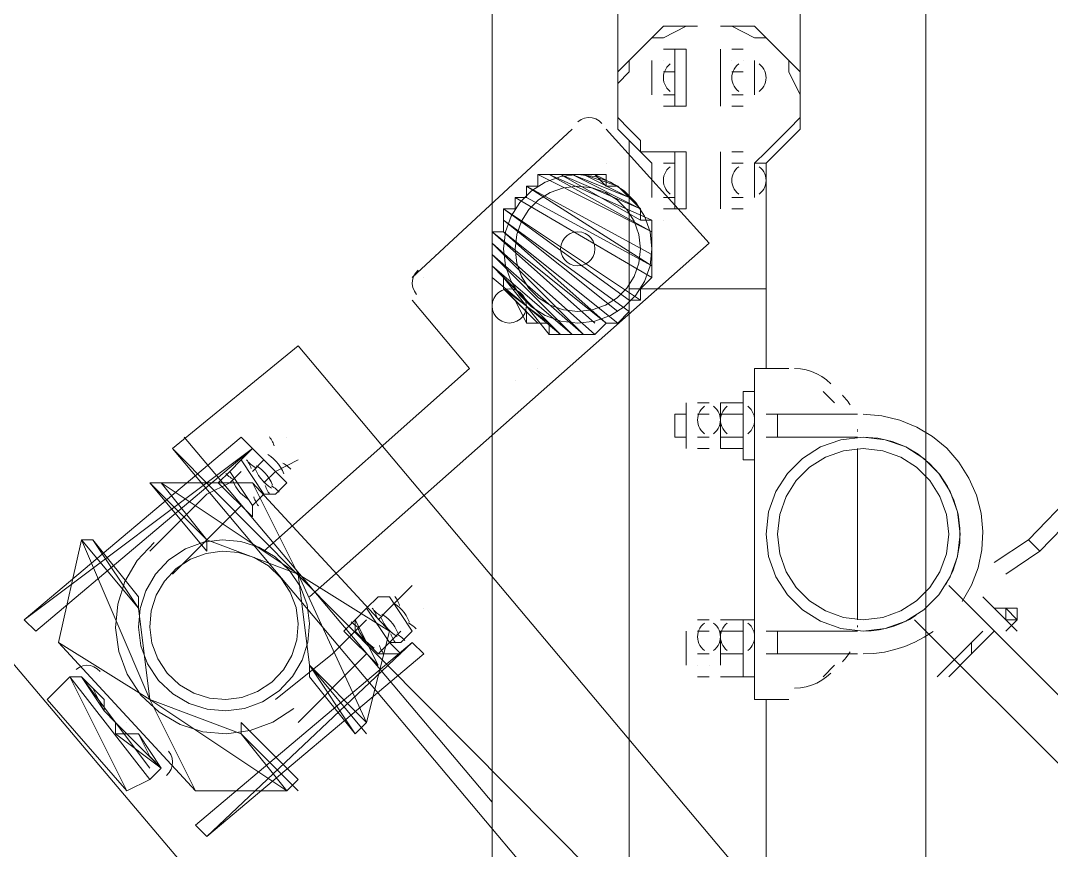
# Paper-space layout '03 Scan Locations' of a CAD drawing. Header units: millimetres. Extents: x 5 to 415, y 5 to 292.
# Drawn here: x 56.23 to 61.83, y 70.02 to 74.53 of the extents above; entities that cross this region are included whole.
import ezdxf

# ---------------------------------------------------------------- set-up
doc = ezdxf.new("R2010")
doc.units = ezdxf.units.MM
doc.layers.add('EXISTING', color=7, linetype='Continuous')
doc.layers.add('PROPOSED', color=7, linetype='Continuous')

# ---------------------------------------------------------------- blocks, each defined once
blk = doc.blocks.new('SHEET_03')
at = {"layer": 'EXISTING', "color": 254, "linetype": 'Continuous', "lineweight": 13}
for p, q in [((59.038, 73.694), (59.658, 73.384)), ((59.658, 73.384), (59.1, 73.694)), ((59.1, 73.694), (59.658, 73.384)), ((59.1, 73.694), (59.658, 73.446)), ((59.658, 73.446), (59.1, 73.694)), ((59.596, 73.446), (59.162, 73.694)), ((59.162, 73.694), (59.596, 73.446)), ((59.596, 73.508), (59.162, 73.694)), ((59.162, 73.694), (59.596, 73.508)), ((59.596, 73.508), (59.224, 73.694)), ((59.224, 73.694), (59.596, 73.508)), ((59.534, 73.57), (59.224, 73.694)), ((59.224, 73.694), (59.534, 73.57)), ((59.534, 73.57), (59.286, 73.694)), ((59.286, 73.694), (59.472, 73.632)), ((59.472, 73.632), (59.286, 73.694)), ((59.472, 73.632), (59.348, 73.694)), ((59.348, 73.694), (59.41, 73.632)), ((59.41, 73.632), (59.348, 73.694)), ((59.658, 73.198), (58.976, 73.632)), ((58.976, 73.632), (59.658, 73.26)), ((59.658, 73.26), (58.976, 73.632)), ((59.658, 73.136), (58.914, 73.57)), ((58.914, 73.57), (59.658, 73.136)), ((59.658, 73.198), (58.976, 73.57)), ((58.976, 73.57), (59.658, 73.198)), ((59.534, 73.012), (58.852, 73.508)), ((58.852, 73.508), (59.596, 73.012)), ((59.596, 73.012), (58.852, 73.508)), ((59.472, 72.95), (58.852, 73.446)), ((58.852, 73.446), (59.534, 72.95)), ((59.534, 72.95), (58.852, 73.446)), ((59.348, 72.888), (58.79, 73.384)), ((58.79, 73.384), (59.41, 72.888)), ((59.41, 72.888), (58.79, 73.384)), ((59.41, 72.888), (58.852, 73.384)), ((58.852, 73.384), (59.472, 72.888)), ((59.472, 72.888), (58.852, 73.384)), ((59.286, 72.826), (58.79, 73.322)), ((58.79, 73.322), (59.286, 72.826)), ((58.79, 73.322), (59.348, 72.826)), ((59.348, 72.826), (58.79, 73.322)), ((58.79, 73.26), (59.224, 72.826)), ((59.224, 72.826), (58.79, 73.26)), ((58.79, 73.26), (59.286, 72.826)), ((59.162, 72.826), (58.79, 73.198)), ((58.79, 73.198), (59.224, 72.826)), ((59.224, 72.826), (58.79, 73.198)), ((59.162, 72.826), (58.79, 73.136)), ((59.1, 72.888), (58.852, 73.136)), ((58.852, 73.136), (59.1, 72.826)), ((59.1, 72.826), (58.852, 73.136)), ((58.852, 73.136), (59.162, 72.826)), ((59.038, 72.888), (58.852, 73.074)), ((58.852, 73.074), (59.038, 72.888)), ((58.852, 73.074), (59.1, 72.888)), ((58.666, 68.114), (54.512, 73.012)), ((54.512, 73.012), (58.666, 68.114)), ((58.976, 72.95), (58.914, 73.012)), ((58.914, 73.012), (58.976, 72.888)), ((58.976, 72.888), (58.914, 73.012)), ((58.914, 73.012), (59.038, 72.888)), ((57.736, 72.764), (57.054, 72.206)), ((64.618, 64.58), (57.736, 72.764)), ((57.426, 72.268), (56.248, 71.276)), ((57.488, 72.206), (57.426, 72.268)), ((56.248, 71.276), (57.488, 72.206)), ((57.488, 72.206), (56.31, 71.214)), ((57.054, 72.206), (64.618, 64.58)), ((63.936, 64.022), (57.054, 72.206)), ((57.24, 71.648), (56.93, 72.02)), ((56.93, 72.02), (57.24, 71.71)), ((56.992, 72.02), (56.93, 72.02)), ((56.93, 72.02), (57.24, 71.648)), ((57.24, 71.71), (56.992, 72.02)), ((56.992, 72.02), (57.736, 71.524)), ((57.488, 72.02), (56.992, 72.02)), ((58.232, 71.214), (57.488, 72.02)), ((57.488, 72.02), (57.736, 71.524)), ((57.736, 71.524), (57.488, 72.02)), ((56.434, 71.152), (56.558, 71.71)), ((56.868, 71.338), (56.558, 71.71)), ((56.93, 70.842), (56.558, 71.71)), ((56.558, 71.71), (56.868, 71.338)), ((56.558, 71.71), (56.93, 70.842)), ((56.558, 71.71), (56.62, 71.71)), ((56.62, 71.71), (56.868, 71.338)), ((56.62, 71.71), (56.868, 71.4)), ((57.736, 71.524), (57.24, 71.71)), ((57.24, 71.648), (57.24, 71.71)), ((57.24, 71.71), (57.736, 71.524)), ((58.108, 70.718), (57.736, 71.524)), ((57.736, 71.524), (58.232, 71.214)), ((57.736, 71.524), (57.798, 71.028)), ((56.868, 71.4), (56.868, 71.338)), ((56.868, 71.338), (56.93, 70.842)), ((56.31, 71.214), (56.248, 71.276)), ((58.232, 71.214), (58.108, 70.718)), ((58.108, 70.718), (58.232, 71.214)), ((56.434, 71.152), (57.178, 70.346)), ((56.93, 70.842), (56.434, 71.152)), ((57.178, 70.346), (56.434, 71.152)), ((57.178, 70.16), (58.356, 71.152)), ((58.356, 71.152), (57.24, 70.098)), ((58.418, 71.09), (58.356, 71.152)), ((57.24, 70.098), (58.418, 71.09)), ((57.798, 71.028), (58.108, 70.718)), ((58.108, 70.656), (57.798, 71.028)), ((57.798, 71.028), (58.046, 70.656)), ((57.798, 71.028), (57.798, 70.966)), ((56.372, 70.842), (56.496, 70.966)), ((56.93, 70.408), (56.496, 70.966)), ((56.496, 70.966), (56.806, 70.346)), ((56.496, 70.966), (56.558, 70.966)), ((56.682, 70.78), (56.558, 70.966)), ((56.744, 70.718), (56.558, 70.966)), ((56.558, 70.966), (56.62, 70.904)), ((57.798, 70.966), (58.046, 70.656)), ((56.682, 70.842), (56.62, 70.904)), ((56.62, 70.904), (56.682, 70.78)), ((56.62, 70.904), (56.682, 70.842)), ((56.806, 70.346), (56.372, 70.842)), ((56.682, 70.842), (56.682, 70.78)), ((56.93, 70.842), (57.426, 70.656)), ((57.674, 70.346), (56.93, 70.842)), ((57.178, 70.346), (56.93, 70.842)), ((56.93, 70.842), (57.674, 70.346)), ((56.682, 70.78), (56.744, 70.718)), ((56.992, 70.47), (56.744, 70.718)), ((56.93, 70.47), (56.744, 70.718)), ((56.744, 70.718), (56.744, 70.656)), ((57.736, 70.408), (57.426, 70.718)), ((57.426, 70.656), (57.426, 70.718)), ((57.426, 70.718), (57.736, 70.408)), ((58.046, 70.656), (58.108, 70.718)), ((56.744, 70.656), (56.992, 70.47)), ((56.744, 70.656), (56.806, 70.656)), ((56.992, 70.47), (56.806, 70.656)), ((56.806, 70.656), (56.868, 70.656)), ((56.93, 70.532), (56.868, 70.656)), ((56.868, 70.656), (56.992, 70.47)), ((56.868, 70.656), (56.93, 70.532)), ((57.426, 70.656), (57.736, 70.346)), ((57.426, 70.656), (57.674, 70.346)), ((56.93, 70.532), (56.992, 70.47)), ((56.992, 70.47), (56.93, 70.408)), ((56.806, 70.346), (56.93, 70.408)), ((56.93, 70.408), (56.806, 70.346)), ((57.736, 70.408), (57.674, 70.346)), ((57.674, 70.346), (57.178, 70.346)), ((57.24, 70.098), (57.178, 70.16))]:
    blk.add_line(p, q, dxfattribs=at)
at = {"layer": 'PROPOSED', "color": 250, "linetype": 'Continuous', "lineweight": 13}
for p, q in [((58.79, 68.982), (58.79, 113.436)), ((61.146, 68.982), (61.146, 113.436)), ((59.472, 74.128), (59.472, 87.024)), ((60.464, 74.128), (60.464, 85.66)), ((59.658, 74.438), (59.72, 74.5)), ((59.72, 74.5), (59.844, 74.5)), ((59.72, 74.438), (59.844, 74.5)), ((59.844, 74.5), (59.906, 74.5)), ((60.03, 74.5), (60.092, 74.5)), ((60.092, 74.5), (60.216, 74.5)), ((60.092, 74.5), (60.216, 74.438)), ((60.216, 74.5), (60.278, 74.438)), ((59.596, 74.376), (59.658, 74.438)), ((59.658, 74.438), (59.72, 74.438)), ((60.216, 74.438), (60.278, 74.438)), ((60.278, 74.438), (60.34, 74.376)), ((59.534, 74.314), (59.596, 74.376)), ((59.72, 74.376), (59.782, 74.376)), ((59.782, 74.066), (59.782, 74.376)), ((59.782, 74.376), (59.844, 74.376)), ((59.782, 74.376), (59.782, 74.066)), ((59.844, 74.066), (59.844, 74.376)), ((60.03, 74.376), (60.03, 74.376)), ((60.03, 74.376), (60.03, 74.066)), ((60.03, 74.066), (60.03, 74.376)), ((60.092, 74.376), (60.154, 74.376)), ((60.34, 74.376), (60.402, 74.314)), ((59.472, 74.252), (59.534, 74.314)), ((59.534, 74.252), (59.534, 74.314)), ((59.658, 74.128), (59.658, 74.314)), ((59.72, 74.314), (59.72, 74.314)), ((60.03, 74.128), (60.03, 74.314)), ((60.092, 74.314), (60.092, 74.314)), ((60.154, 74.314), (60.154, 74.314)), ((60.216, 74.314), (60.216, 74.128)), ((60.402, 74.314), (60.464, 74.252)), ((60.402, 74.314), (60.402, 74.252)), ((59.7273, 74.2571), (59.7233, 74.2455)), ((59.7327, 74.268), (59.7273, 74.2571)), ((59.7396, 74.2781), (59.7327, 74.268)), ((59.7478, 74.2873), (59.7396, 74.2781)), ((59.7572, 74.2954), (59.7478, 74.2873)), ((60.0993, 74.2571), (60.0953, 74.2455)), ((60.1047, 74.268), (60.0993, 74.2571)), ((60.1116, 74.2781), (60.1047, 74.268)), ((60.1198, 74.2873), (60.1116, 74.2781)), ((60.1292, 74.2954), (60.1198, 74.2873)), ((60.2502, 74.2873), (60.2408, 74.2954)), ((60.2584, 74.2781), (60.2502, 74.2873)), ((60.2653, 74.268), (60.2584, 74.2781)), ((60.2707, 74.2571), (60.2653, 74.268)), ((60.2747, 74.2455), (60.2707, 74.2571)), ((59.472, 74.19), (59.472, 74.252)), ((59.472, 74.19), (59.534, 74.252)), ((59.72, 74.252), (59.782, 74.252)), ((59.7208, 74.2334), (59.72, 74.221)), ((59.72, 74.221), (59.7208, 74.2086)), ((59.7233, 74.2455), (59.7208, 74.2334)), ((59.7208, 74.2086), (59.7233, 74.1965)), ((60.092, 74.252), (60.154, 74.252)), ((60.0928, 74.2334), (60.092, 74.221)), ((60.092, 74.221), (60.0928, 74.2086)), ((60.0953, 74.2455), (60.0928, 74.2334)), ((60.0928, 74.2086), (60.0953, 74.1965)), ((60.216, 74.252), (60.216, 74.252)), ((60.216, 74.128), (60.216, 74.252)), ((60.216, 74.252), (60.216, 74.128)), ((60.2772, 74.2334), (60.2747, 74.2455)), ((60.2747, 74.1965), (60.2772, 74.2086)), ((60.278, 74.221), (60.2772, 74.2334)), ((60.2772, 74.2086), (60.278, 74.221)), ((60.402, 74.252), (60.464, 74.128)), ((60.464, 74.252), (60.464, 74.19)), ((59.472, 74.128), (59.472, 74.19)), ((59.7233, 74.1965), (59.7273, 74.185)), ((59.7273, 74.185), (59.7327, 74.174)), ((59.7327, 74.174), (59.7396, 74.1639)), ((59.7396, 74.1639), (59.7478, 74.1547)), ((59.7478, 74.1547), (59.7572, 74.1466)), ((60.0953, 74.1965), (60.0993, 74.185)), ((60.0993, 74.185), (60.1047, 74.174)), ((60.1047, 74.174), (60.1116, 74.1639)), ((60.1116, 74.1639), (60.1198, 74.1547)), ((60.1198, 74.1547), (60.1292, 74.1466)), ((60.2408, 74.1466), (60.2502, 74.1547)), ((60.2502, 74.1547), (60.2584, 74.1639)), ((60.2584, 74.1639), (60.2653, 74.174)), ((60.2653, 74.174), (60.2707, 74.185)), ((60.2707, 74.185), (60.2747, 74.1965)), ((60.464, 74.19), (60.464, 74.128)), ((59.472, 74.004), (59.472, 74.128)), ((59.72, 74.128), (59.782, 74.128)), ((59.72, 74.128), (59.72, 74.128)), ((60.092, 74.128), (60.154, 74.128)), ((60.092, 74.128), (60.092, 74.128)), ((60.154, 74.128), (60.154, 74.128)), ((60.216, 74.128), (60.216, 74.128)), ((60.464, 74.128), (60.464, 74.066)), ((59.72, 74.066), (59.782, 74.066)), ((59.782, 74.066), (59.844, 74.066)), ((60.03, 74.066), (60.03, 74.066)), ((60.092, 74.066), (60.154, 74.066)), ((60.464, 74.066), (60.464, 73.942)), ((60.464, 74.066), (60.464, 74.004)), ((59.2727, 73.9928), (59.2552, 73.9805)), ((59.292, 74.0006), (59.2727, 73.9928)), ((59.3122, 74.0039), (59.292, 74.0006)), ((59.3325, 74.0027), (59.3122, 74.0039)), ((59.3522, 73.9971), (59.3325, 74.0027)), ((59.3705, 73.9871), (59.3522, 73.9971)), ((59.3865, 73.9728), (59.3705, 73.9871)), ((59.472, 73.942), (59.472, 74.004)), ((59.534, 73.942), (59.472, 74.004)), ((60.464, 74.004), (60.402, 73.942)), ((58.356, 73.136), (59.224, 73.942)), ((59.968, 73.322), (59.41, 73.942)), ((59.534, 73.88), (59.472, 73.942)), ((59.596, 73.88), (59.534, 73.942)), ((60.402, 73.942), (60.34, 73.88)), ((60.464, 73.942), (60.402, 73.88)), ((59.596, 73.818), (59.534, 73.88)), ((59.534, 73.074), (59.534, 73.88)), ((59.596, 73.818), (59.596, 73.88)), ((60.34, 73.88), (60.278, 73.818)), ((60.402, 73.88), (60.34, 73.818)), ((59.658, 73.756), (59.596, 73.818)), ((59.72, 73.818), (59.596, 73.818)), ((59.72, 73.818), (59.782, 73.818)), ((59.782, 73.508), (59.782, 73.818)), ((59.782, 73.818), (59.844, 73.818)), ((59.782, 73.818), (59.782, 73.508)), ((59.844, 73.508), (59.844, 73.818)), ((60.03, 73.818), (60.03, 73.818)), ((60.03, 73.818), (60.03, 73.508)), ((60.03, 73.508), (60.03, 73.818)), ((60.092, 73.818), (60.154, 73.818)), ((60.278, 73.818), (60.216, 73.756)), ((60.34, 73.818), (60.278, 73.756)), ((59.41, 73.756), (59.41, 73.756)), ((59.658, 73.57), (59.658, 73.756)), ((59.72, 73.756), (59.782, 73.756)), ((59.72, 73.756), (59.72, 73.756)), ((60.03, 73.57), (60.03, 73.756)), ((60.092, 73.756), (60.154, 73.756)), ((60.092, 73.756), (60.092, 73.756)), ((60.154, 73.756), (60.154, 73.756)), ((60.278, 73.756), (60.216, 73.756)), ((60.216, 73.756), (60.216, 73.756)), ((60.216, 73.756), (60.216, 73.57)), ((60.216, 73.57), (60.216, 73.756)), ((60.216, 73.756), (60.216, 73.694)), ((60.278, 73.756), (60.278, 73.074)), ((59.7273, 73.699), (59.7233, 73.6875)), ((59.7327, 73.71), (59.7273, 73.699)), ((59.7396, 73.7201), (59.7327, 73.71)), ((59.7478, 73.7293), (59.7396, 73.7201)), ((59.7572, 73.7374), (59.7478, 73.7293)), ((60.0993, 73.699), (60.0953, 73.6875)), ((60.1047, 73.71), (60.0993, 73.699)), ((60.1116, 73.7201), (60.1047, 73.71)), ((60.1198, 73.7293), (60.1116, 73.7201)), ((60.1292, 73.7374), (60.1198, 73.7293)), ((60.2502, 73.7293), (60.2408, 73.7374)), ((60.2584, 73.7201), (60.2502, 73.7293)), ((60.2653, 73.71), (60.2584, 73.7201)), ((60.2707, 73.699), (60.2653, 73.71)), ((60.2747, 73.6875), (60.2707, 73.699)), ((59.0778, 73.6531), (59.003, 73.6055)), ((59.038, 73.632), (59.038, 73.694)), ((59.038, 73.694), (59.1, 73.694)), ((59.1626, 73.6834), (59.0778, 73.6531)), ((59.1, 73.694), (59.162, 73.694)), ((59.162, 73.694), (59.224, 73.694)), ((59.255, 73.694), (59.1626, 73.6834)), ((59.224, 73.694), (59.286, 73.694)), ((59.3474, 73.6834), (59.255, 73.694)), ((59.286, 73.694), (59.348, 73.694)), ((59.4322, 73.6531), (59.3474, 73.6834)), ((59.348, 73.694), (59.41, 73.694)), ((59.41, 73.694), (59.41, 73.632)), ((59.5071, 73.6055), (59.4322, 73.6531)), ((59.7208, 73.6754), (59.72, 73.663)), ((59.72, 73.663), (59.7208, 73.6506)), ((59.7233, 73.6875), (59.7208, 73.6754)), ((59.7208, 73.6506), (59.7233, 73.6385)), ((60.0928, 73.6754), (60.092, 73.663)), ((60.092, 73.663), (60.0928, 73.6506)), ((60.0953, 73.6875), (60.0928, 73.6754)), ((60.0928, 73.6506), (60.0953, 73.6385)), ((60.216, 73.694), (60.216, 73.694)), ((60.216, 73.694), (60.216, 73.632)), ((60.2772, 73.6754), (60.2747, 73.6875)), ((60.2747, 73.6385), (60.2772, 73.6506)), ((60.278, 73.663), (60.2772, 73.6754)), ((60.2772, 73.6506), (60.278, 73.663)), ((59.003, 73.6055), (58.9405, 73.5431)), ((58.976, 73.57), (58.976, 73.632)), ((58.976, 73.632), (59.038, 73.632)), ((59.105, 73.5973), (59.0417, 73.5571)), ((59.1768, 73.623), (59.105, 73.5973)), ((59.255, 73.632), (59.1768, 73.623)), ((59.3332, 73.623), (59.255, 73.632)), ((59.405, 73.5973), (59.3332, 73.623)), ((59.4683, 73.5571), (59.405, 73.5973)), ((59.41, 73.632), (59.472, 73.632)), ((59.472, 73.632), (59.534, 73.57)), ((59.5695, 73.5431), (59.5071, 73.6055)), ((59.7233, 73.6385), (59.7273, 73.627)), ((59.7273, 73.627), (59.7327, 73.616)), ((59.7327, 73.616), (59.7396, 73.6059)), ((59.7396, 73.6059), (59.7478, 73.5967)), ((59.7478, 73.5967), (59.7572, 73.5886)), ((60.0953, 73.6385), (60.0993, 73.627)), ((60.0993, 73.627), (60.1047, 73.616)), ((60.1047, 73.616), (60.1116, 73.6059)), ((60.1116, 73.6059), (60.1198, 73.5967)), ((60.1198, 73.5967), (60.1292, 73.5886)), ((60.216, 73.632), (60.216, 73.632)), ((60.216, 73.632), (60.216, 73.57)), ((60.2408, 73.5886), (60.2502, 73.5967)), ((60.2502, 73.5967), (60.2584, 73.6059)), ((60.2584, 73.6059), (60.2653, 73.616)), ((60.2653, 73.616), (60.2707, 73.627)), ((60.2707, 73.627), (60.2747, 73.6385)), ((58.9405, 73.5431), (58.893, 73.4683)), ((58.914, 73.508), (58.914, 73.57)), ((58.914, 73.57), (58.976, 73.57)), ((59.0417, 73.5571), (58.9889, 73.5043)), ((59.5211, 73.5043), (59.4683, 73.5571)), ((59.534, 73.57), (59.596, 73.508)), ((59.617, 73.4683), (59.5695, 73.5431)), ((59.72, 73.57), (59.782, 73.57)), ((59.72, 73.57), (59.72, 73.57)), ((60.092, 73.57), (60.154, 73.57)), ((60.092, 73.57), (60.092, 73.57)), ((60.154, 73.57), (60.154, 73.57)), ((60.216, 73.57), (60.216, 73.57)), ((58.852, 73.446), (58.852, 73.508)), ((58.852, 73.508), (58.914, 73.508)), ((58.9889, 73.5043), (58.9487, 73.441)), ((59.5613, 73.441), (59.5211, 73.5043)), ((59.596, 73.508), (59.596, 73.446)), ((59.72, 73.508), (59.782, 73.508)), ((59.782, 73.508), (59.844, 73.508)), ((60.03, 73.508), (60.03, 73.508)), ((60.092, 73.508), (60.154, 73.508)), ((58.852, 73.384), (58.852, 73.446)), ((58.893, 73.4683), (58.8627, 73.3834)), ((58.9487, 73.441), (58.923, 73.3692)), ((59.587, 73.3692), (59.5613, 73.441)), ((59.596, 73.446), (59.658, 73.446)), ((59.6474, 73.3834), (59.617, 73.4683)), ((59.658, 73.446), (59.658, 73.384)), ((59.72, 73.446), (59.72, 73.446)), ((58.79, 73.322), (58.79, 73.384)), ((58.79, 73.384), (58.852, 73.384)), ((58.8627, 73.3834), (58.852, 73.291)), ((58.923, 73.3692), (58.914, 73.291)), ((59.1968, 73.3636), (59.1824, 73.3492)), ((59.2141, 73.3746), (59.1968, 73.3636)), ((59.2337, 73.3816), (59.2141, 73.3746)), ((59.255, 73.384), (59.2337, 73.3816)), ((59.2763, 73.3816), (59.255, 73.384)), ((59.2959, 73.3746), (59.2763, 73.3816)), ((59.3132, 73.3636), (59.2959, 73.3746)), ((59.3276, 73.3492), (59.3132, 73.3636)), ((59.596, 73.291), (59.587, 73.3692)), ((59.658, 73.291), (59.6474, 73.3834)), ((59.658, 73.384), (59.658, 73.322)), ((57.798, 71.4), (59.968, 73.322)), ((58.79, 73.26), (58.79, 73.322)), ((59.1645, 73.3123), (59.162, 73.291)), ((59.1715, 73.3319), (59.1645, 73.3123)), ((59.1824, 73.3492), (59.1715, 73.3319)), ((59.3385, 73.3319), (59.3276, 73.3492)), ((59.3455, 73.3123), (59.3385, 73.3319)), ((59.348, 73.291), (59.3455, 73.3123)), ((59.658, 73.322), (59.658, 73.26)), ((58.48, 73.26), (58.48, 73.26)), ((58.79, 73.26), (58.79, 73.26)), ((58.79, 73.198), (58.79, 73.26)), ((58.852, 73.291), (58.8627, 73.1986)), ((58.914, 73.291), (58.923, 73.2128)), ((59.162, 73.291), (59.1645, 73.2697)), ((59.1645, 73.2697), (59.1715, 73.2501)), ((59.1715, 73.2501), (59.1824, 73.2328)), ((59.3276, 73.2328), (59.3385, 73.2501)), ((59.3385, 73.2501), (59.3455, 73.2697)), ((59.3455, 73.2697), (59.348, 73.291)), ((59.587, 73.2128), (59.596, 73.291)), ((59.6474, 73.1986), (59.658, 73.291)), ((59.658, 73.26), (59.658, 73.198)), ((58.852, 73.136), (58.79, 73.198)), ((58.8627, 73.1986), (58.893, 73.1138)), ((58.923, 73.2128), (58.9487, 73.141)), ((59.1824, 73.2328), (59.1968, 73.2184)), ((59.1968, 73.2184), (59.2141, 73.2075)), ((59.2141, 73.2075), (59.2337, 73.2005)), ((59.2337, 73.2005), (59.255, 73.198)), ((59.255, 73.198), (59.2763, 73.2005)), ((59.2763, 73.2005), (59.2959, 73.2075)), ((59.2959, 73.2075), (59.3132, 73.2184)), ((59.3132, 73.2184), (59.3276, 73.2328)), ((59.5613, 73.141), (59.587, 73.2128)), ((59.617, 73.1138), (59.6474, 73.1986)), ((59.658, 73.198), (59.658, 73.136)), ((63.13, 73.198), (61.704, 71.71)), ((58.3629, 73.1402), (58.3573, 73.1205)), ((58.3729, 73.1585), (58.3629, 73.1402)), ((58.3872, 73.1745), (58.3729, 73.1585)), ((58.418, 73.136), (58.418, 73.136)), ((58.852, 73.074), (58.852, 73.136)), ((58.9487, 73.141), (58.9889, 73.0777)), ((59.5211, 73.0777), (59.5613, 73.141)), ((59.658, 73.136), (59.596, 73.074)), ((61.766, 71.648), (63.192, 73.136)), ((58.3573, 73.1205), (58.3561, 73.1002)), ((58.3561, 73.1002), (58.3594, 73.08)), ((58.3594, 73.08), (58.3672, 73.0607)), ((58.893, 73.1138), (58.9405, 73.0389)), ((59.5695, 73.0389), (59.617, 73.1138)), ((58.3672, 73.0607), (58.3795, 73.0432)), ((58.8104, 73.0392), (58.7995, 73.0219)), ((58.8248, 73.0536), (58.8104, 73.0392)), ((58.8421, 73.0646), (58.8248, 73.0536)), ((58.8617, 73.0716), (58.8421, 73.0646)), ((58.914, 73.012), (58.852, 73.074)), ((58.883, 73.074), (58.8617, 73.0716)), ((58.9043, 73.0716), (58.883, 73.074)), ((58.9239, 73.0646), (58.9043, 73.0716)), ((58.9412, 73.0536), (58.9239, 73.0646)), ((58.9405, 73.0389), (59.003, 72.9765)), ((58.9556, 73.0392), (58.9412, 73.0536)), ((58.9665, 73.0219), (58.9556, 73.0392)), ((58.9889, 73.0777), (59.0417, 73.0249)), ((59.0417, 73.0249), (59.105, 72.9846)), ((59.405, 72.9846), (59.4683, 73.0249)), ((59.4683, 73.0249), (59.5211, 73.0777)), ((59.5071, 72.9765), (59.5695, 73.0389)), ((59.534, 69.044), (59.534, 73.074)), ((59.534, 73.074), (60.278, 73.074)), ((60.278, 73.074), (59.534, 73.074)), ((59.596, 73.074), (59.596, 73.012)), ((60.278, 73.074), (60.278, 72.64)), ((58.666, 72.64), (58.356, 73.012)), ((58.7925, 73.0023), (58.79, 72.981)), ((58.79, 72.981), (58.7925, 72.9597)), ((58.7995, 73.0219), (58.7925, 73.0023)), ((58.9735, 73.0023), (58.9665, 73.0219)), ((58.976, 72.981), (58.9735, 73.0023)), ((58.9735, 72.9597), (58.976, 72.981)), ((59.003, 72.9765), (59.0778, 72.929)), ((59.105, 72.9846), (59.1768, 72.959)), ((59.3332, 72.959), (59.405, 72.9846)), ((59.4322, 72.929), (59.5071, 72.9765)), ((59.596, 73.012), (59.534, 73.012)), ((59.534, 73.012), (59.534, 72.95)), ((58.7925, 72.9597), (58.7995, 72.9401)), ((58.7995, 72.9401), (58.8104, 72.9228)), ((58.8104, 72.9228), (58.8248, 72.9084)), ((58.9412, 72.9084), (58.9556, 72.9228)), ((58.9556, 72.9228), (58.9665, 72.9401)), ((58.9665, 72.9401), (58.9735, 72.9597)), ((58.976, 72.888), (58.976, 72.95)), ((59.0778, 72.929), (59.1626, 72.8986)), ((59.1768, 72.959), (59.255, 72.95)), ((59.255, 72.95), (59.3332, 72.959)), ((59.3474, 72.8986), (59.4322, 72.929)), ((59.534, 72.95), (59.472, 72.888)), ((58.8248, 72.9084), (58.8421, 72.8975)), ((58.8421, 72.8975), (58.8617, 72.8905)), ((58.8617, 72.8905), (58.883, 72.888)), ((58.883, 72.888), (58.9043, 72.8905)), ((58.9043, 72.8905), (58.9239, 72.8975)), ((58.9239, 72.8975), (58.9412, 72.9084)), ((59.038, 72.888), (58.976, 72.888)), ((59.1, 72.888), (59.038, 72.888)), ((59.1, 72.826), (59.1, 72.888)), ((59.1626, 72.8986), (59.255, 72.888)), ((59.255, 72.888), (59.3474, 72.8986)), ((59.41, 72.888), (59.348, 72.826)), ((59.472, 72.888), (59.41, 72.888)), ((59.162, 72.826), (59.1, 72.826)), ((59.224, 72.826), (59.162, 72.826)), ((59.286, 72.826), (59.224, 72.826)), ((59.348, 72.826), (59.286, 72.826)), ((57.55, 71.648), (58.666, 72.64)), ((59.038, 72.64), (59.038, 72.64)), ((60.278, 72.64), (60.216, 72.64)), ((60.216, 72.64), (60.216, 70.842)), ((60.402, 72.64), (60.278, 72.64)), ((60.4645, 72.6382), (60.433, 72.64)), ((60.4953, 72.6329), (60.4645, 72.6382)), ((60.5252, 72.6243), (60.4953, 72.6329)), ((58.914, 72.578), (58.914, 72.578)), ((60.554, 72.6124), (60.5252, 72.6243)), ((60.5812, 72.5974), (60.554, 72.6124)), ((60.6068, 72.5793), (60.5812, 72.5974)), ((60.6303, 72.5583), (60.6068, 72.5793)), ((60.216, 72.516), (60.154, 72.516)), ((60.154, 72.516), (60.154, 72.144)), ((60.216, 72.144), (60.216, 72.516)), ((60.65, 72.454), (60.588, 72.516)), ((60.6991, 72.4892), (60.6923, 72.4963)), ((60.7056, 72.482), (60.6991, 72.4892)), ((60.7119, 72.4745), (60.7056, 72.482)), ((60.7179, 72.4668), (60.7119, 72.4745)), ((60.7237, 72.4589), (60.7179, 72.4668)), ((59.844, 72.454), (59.844, 72.206)), ((59.968, 72.454), (59.906, 72.454)), ((59.906, 72.454), (59.906, 72.454)), ((59.9187, 72.408), (59.9133, 72.3971)), ((59.9256, 72.4181), (59.9187, 72.408)), ((59.9338, 72.4273), (59.9256, 72.4181)), ((59.9432, 72.4354), (59.9338, 72.4273)), ((59.968, 72.454), (59.968, 72.454)), ((60.0022, 72.4273), (59.9928, 72.4354)), ((60.0104, 72.4181), (60.0022, 72.4273)), ((60.0173, 72.408), (60.0104, 72.4181)), ((60.0227, 72.3971), (60.0173, 72.408)), ((60.03, 72.454), (60.03, 72.206)), ((60.03, 72.454), (60.154, 72.454)), ((60.03, 72.454), (60.03, 72.454)), ((60.0427, 72.408), (60.0373, 72.3971)), ((60.0496, 72.4181), (60.0427, 72.408)), ((60.0578, 72.4273), (60.0496, 72.4181)), ((60.0672, 72.4354), (60.0578, 72.4273)), ((60.154, 72.454), (60.154, 72.206)), ((60.154, 72.454), (60.154, 72.454)), ((60.1882, 72.4273), (60.1788, 72.4354)), ((60.1964, 72.4181), (60.1882, 72.4273)), ((60.2033, 72.408), (60.1964, 72.4181)), ((60.2087, 72.3971), (60.2033, 72.408)), ((60.7291, 72.4508), (60.7237, 72.4589)), ((60.7343, 72.4425), (60.7291, 72.4508)), ((59.782, 72.268), (59.782, 72.392)), ((59.782, 72.392), (59.844, 72.392)), ((59.844, 72.392), (59.844, 72.392)), ((59.844, 72.392), (59.844, 72.268)), ((59.844, 72.268), (59.844, 72.392)), ((59.968, 72.392), (59.906, 72.392)), ((59.9068, 72.3734), (59.906, 72.361)), ((59.906, 72.361), (59.9068, 72.3486)), ((59.9093, 72.3855), (59.9068, 72.3734)), ((59.9133, 72.3971), (59.9093, 72.3855)), ((60.0267, 72.3855), (60.0227, 72.3971)), ((60.0292, 72.3734), (60.0267, 72.3855)), ((60.03, 72.361), (60.0292, 72.3734)), ((60.0292, 72.3486), (60.03, 72.361)), ((60.154, 72.392), (60.03, 72.392)), ((60.0308, 72.3734), (60.03, 72.361)), ((60.03, 72.361), (60.0308, 72.3486)), ((60.0333, 72.3855), (60.0308, 72.3734)), ((60.0373, 72.3971), (60.0333, 72.3855)), ((60.2127, 72.3855), (60.2087, 72.3971)), ((60.2152, 72.3734), (60.2127, 72.3855)), ((60.216, 72.361), (60.2152, 72.3734)), ((60.2152, 72.3486), (60.216, 72.361)), ((60.34, 72.392), (60.278, 72.392)), ((60.34, 72.268), (60.34, 72.392)), ((60.774, 72.392), (60.34, 72.392)), ((60.9069, 72.384), (60.805, 72.392)), ((61.0048, 72.3606), (60.9069, 72.384)), ((61.0972, 72.3227), (61.0048, 72.3606)), ((59.9068, 72.3486), (59.9093, 72.3365)), ((59.9093, 72.3365), (59.9133, 72.325)), ((59.9133, 72.325), (59.9187, 72.314)), ((59.9187, 72.314), (59.9256, 72.3039)), ((59.9256, 72.3039), (59.9338, 72.2947)), ((60.0022, 72.2947), (60.0104, 72.3039)), ((60.0104, 72.3039), (60.0173, 72.314)), ((60.0173, 72.314), (60.0227, 72.325)), ((60.0227, 72.325), (60.0267, 72.3365)), ((60.0267, 72.3365), (60.0292, 72.3486)), ((60.0308, 72.3486), (60.0333, 72.3365)), ((60.0333, 72.3365), (60.0373, 72.325)), ((60.0373, 72.325), (60.0427, 72.314)), ((60.0427, 72.314), (60.0496, 72.3039)), ((60.0496, 72.3039), (60.0578, 72.2947)), ((60.1882, 72.2947), (60.1964, 72.3039)), ((60.1964, 72.3039), (60.2033, 72.314)), ((60.2033, 72.314), (60.2087, 72.325)), ((60.2087, 72.325), (60.2127, 72.3365)), ((60.2127, 72.3365), (60.2152, 72.3486)), ((60.7739, 72.3072), (60.7738, 72.3086)), ((60.774, 72.3031), (60.7739, 72.3045)), ((60.774, 72.3018), (60.774, 72.3031)), ((60.774, 72.299), (60.774, 72.3004)), ((61.1825, 72.2714), (61.0972, 72.3227)), ((58.79, 70.284), (57.116, 72.268)), ((57.5845, 72.2631), (57.5799, 72.2694)), ((57.5888, 72.2566), (57.5845, 72.2631)), ((57.5927, 72.2499), (57.5888, 72.2566)), ((57.5963, 72.2431), (57.5927, 72.2499)), ((57.5995, 72.236), (57.5963, 72.2431)), ((57.674, 72.268), (57.674, 72.268)), ((59.844, 72.268), (59.782, 72.268)), ((59.844, 72.268), (59.844, 72.268)), ((59.968, 72.268), (59.906, 72.268)), ((59.9338, 72.2947), (59.9432, 72.2866)), ((59.9928, 72.2866), (60.0022, 72.2947)), ((60.154, 72.268), (60.03, 72.268)), ((60.0578, 72.2947), (60.0672, 72.2866)), ((60.1788, 72.2866), (60.1882, 72.2947)), ((60.278, 72.268), (60.34, 72.268)), ((60.34, 72.268), (60.774, 72.268)), ((60.6842, 72.2541), (60.5732, 72.2144)), ((60.805, 72.268), (60.6842, 72.2541)), ((60.774, 72.268), (60.774, 72.268)), ((60.9258, 72.2541), (60.805, 72.268)), ((60.8855, 72.2618), (60.805, 72.268)), ((60.9631, 72.2438), (60.8855, 72.2618)), ((61.0368, 72.2144), (60.9258, 72.2541)), ((61.0364, 72.2145), (60.9631, 72.2438)), ((61.2592, 72.2074), (61.1825, 72.2714)), ((57.488, 72.206), (57.426, 72.144)), ((57.488, 72.206), (57.674, 72.02)), ((57.674, 72.02), (57.488, 72.206)), ((57.488, 72.206), (57.488, 72.206)), ((57.6024, 72.2288), (57.5995, 72.236)), ((57.6049, 72.2215), (57.6024, 72.2288)), ((59.968, 72.206), (59.906, 72.206)), ((59.906, 72.206), (59.906, 72.206)), ((59.968, 72.206), (59.968, 72.206)), ((60.154, 72.206), (60.03, 72.206)), ((60.03, 72.206), (60.03, 72.206)), ((60.154, 72.206), (60.154, 72.206)), ((60.5732, 72.2144), (60.4754, 72.1522)), ((60.6984, 72.1937), (60.6005, 72.1587)), ((60.805, 72.206), (60.6984, 72.1937)), ((60.774, 71.276), (60.774, 72.206)), ((60.9116, 72.1937), (60.805, 72.206)), ((61.0095, 72.1587), (60.9116, 72.1937)), ((61.1044, 72.1747), (61.0364, 72.2145)), ((61.1346, 72.1522), (61.0368, 72.2144)), ((61.3257, 72.1318), (61.2592, 72.2074)), ((57.426, 72.144), (57.364, 72.082)), ((57.426, 72.144), (57.55, 71.958)), ((57.55, 71.958), (57.426, 72.144)), ((57.426, 72.144), (57.426, 72.144)), ((57.4605, 72.1392), (57.4559, 72.1454)), ((57.4647, 72.1327), (57.4605, 72.1392)), ((57.4687, 72.126), (57.4647, 72.1327)), ((57.4667, 72.1324), (57.4721, 72.1268)), ((57.55, 72.144), (57.488, 72.082)), ((57.5871, 72.1627), (57.5706, 72.174)), ((57.6025, 72.15), (57.5871, 72.1627)), ((57.6167, 72.136), (57.6025, 72.15)), ((57.736, 72.144), (57.612, 72.082)), ((57.612, 72.082), (57.736, 72.144)), ((57.6294, 72.1208), (57.6167, 72.136)), ((57.736, 72.144), (57.736, 72.144)), ((60.216, 72.144), (60.154, 72.144)), ((60.4754, 72.1522), (60.3938, 72.0706)), ((60.6005, 72.1587), (60.5142, 72.1039)), ((61.0958, 72.1039), (61.0095, 72.1587)), ((61.1659, 72.1251), (61.1044, 72.1747)), ((61.2162, 72.0706), (61.1346, 72.1522)), ((61.3804, 72.0455), (61.3257, 72.1318)), ((57.364, 72.082), (57.302, 72.02)), ((57.364, 72.082), (57.488, 71.896)), ((57.488, 71.896), (57.364, 72.082)), ((57.364, 72.082), (57.364, 72.082)), ((57.426, 72.082), (57.364, 72.02)), ((57.4722, 72.1191), (57.4687, 72.126)), ((57.4721, 72.1268), (57.4777, 72.1215)), ((57.4755, 72.1121), (57.4722, 72.1191)), ((57.4784, 72.1048), (57.4755, 72.1121)), ((57.4777, 72.1215), (57.4836, 72.1164)), ((57.4809, 72.0975), (57.4784, 72.1048)), ((57.4836, 72.1164), (57.4898, 72.1117)), ((57.4898, 72.1117), (57.4961, 72.1073)), ((57.4961, 72.1073), (57.5027, 72.1032)), ((57.5027, 72.1032), (57.5096, 72.0995)), ((57.5032, 72.0953), (57.5114, 72.077)), ((57.5251, 72.1007), (57.5086, 72.1119)), ((57.5114, 72.077), (57.5212, 72.0596)), ((57.5405, 72.088), (57.5251, 72.1007)), ((57.5547, 72.074), (57.5405, 72.088)), ((57.612, 72.082), (57.55, 72.02)), ((57.5674, 72.0587), (57.5547, 72.074)), ((57.6408, 72.1044), (57.6294, 72.1208)), ((57.6506, 72.087), (57.6408, 72.1044)), ((57.6588, 72.0688), (57.6506, 72.087)), ((57.6593, 72.1228), (57.6524, 72.1266)), ((57.6659, 72.1187), (57.6593, 72.1228)), ((57.6722, 72.1143), (57.6659, 72.1187)), ((57.6784, 72.1096), (57.6722, 72.1143)), ((57.6843, 72.1046), (57.6784, 72.1096)), ((57.6899, 72.0993), (57.6843, 72.1046)), ((57.6953, 72.0937), (57.6899, 72.0993)), ((60.5142, 72.1039), (60.4422, 72.0318)), ((61.1679, 72.0318), (61.0958, 72.1039)), ((61.2196, 72.0663), (61.1659, 72.1251)), ((57.24, 71.958), (57.364, 72.02)), ((57.302, 72.02), (57.488, 71.834)), ((57.3427, 72.0704), (57.3481, 72.0647)), ((57.3481, 72.0647), (57.3537, 72.0594)), ((57.3537, 72.0594), (57.3596, 72.0544)), ((57.3596, 72.0544), (57.3658, 72.0497)), ((57.3658, 72.0497), (57.3722, 72.0453)), ((57.3722, 72.0453), (57.3788, 72.0412)), ((57.3788, 72.0412), (57.3856, 72.0374)), ((57.3792, 72.0333), (57.3874, 72.015)), ((57.488, 72.02), (58.232, 71.214)), ((57.5212, 72.0596), (57.5326, 72.0433)), ((57.5326, 72.0433), (57.5453, 72.028)), ((57.5453, 72.028), (57.5595, 72.014)), ((57.5788, 72.0424), (57.5674, 72.0587)), ((57.5886, 72.025), (57.5788, 72.0424)), ((57.5968, 72.0067), (57.5886, 72.025)), ((57.674, 72.02), (57.612, 71.958)), ((57.612, 71.958), (57.674, 72.02)), ((57.674, 72.02), (57.674, 72.02)), ((60.3938, 72.0706), (60.3316, 71.9728)), ((60.4422, 72.0318), (60.3873, 71.9455)), ((61.2227, 71.9455), (61.1679, 72.0318)), ((61.2784, 71.9728), (61.2162, 72.0706)), ((61.2645, 71.9991), (61.2196, 72.0663)), ((61.421, 71.9517), (61.3804, 72.0455)), ((57.3874, 72.015), (57.3972, 71.9976)), ((57.3972, 71.9976), (57.4086, 71.9813)), ((57.4086, 71.9813), (57.4213, 71.966)), ((57.4213, 71.966), (57.4355, 71.952)), ((57.5571, 72.0045), (57.5597, 71.9972)), ((57.5595, 72.014), (57.5749, 72.0013)), ((57.5597, 71.9972), (57.5625, 71.99)), ((57.5625, 71.99), (57.5658, 71.9829)), ((57.5658, 71.9829), (57.5693, 71.9761)), ((57.5693, 71.9761), (57.5733, 71.9694)), ((57.5733, 71.9694), (57.5775, 71.9629)), ((57.5749, 72.0013), (57.5915, 71.9901)), ((57.5775, 71.9629), (57.5821, 71.9566)), ((57.5973, 71.9988), (57.5904, 72.0025)), ((57.6039, 71.9947), (57.5973, 71.9988)), ((57.6102, 71.9903), (57.6039, 71.9947)), ((57.6164, 71.9856), (57.6102, 71.9903)), ((57.6223, 71.9805), (57.6164, 71.9856)), ((57.6279, 71.9752), (57.6223, 71.9805)), ((57.6333, 71.9696), (57.6279, 71.9752)), ((60.3316, 71.9728), (60.2919, 71.8618)), ((61.2985, 71.9259), (61.2645, 71.9991)), ((61.3181, 71.8618), (61.2784, 71.9728)), ((56.93, 71.648), (57.24, 71.958)), ((57.4355, 71.952), (57.4509, 71.9393)), ((57.4509, 71.9393), (57.4675, 71.9281)), ((57.488, 71.896), (57.55, 71.958)), ((57.55, 71.958), (57.488, 71.896)), ((57.4951, 71.9426), (57.4977, 71.9352)), ((57.4977, 71.9352), (57.5005, 71.928)), ((57.5005, 71.928), (57.5038, 71.9209)), ((57.5038, 71.9209), (57.5073, 71.9141)), ((57.5073, 71.9141), (57.5113, 71.9074)), ((57.5113, 71.9074), (57.5155, 71.9009)), ((57.55, 71.958), (57.55, 71.958)), ((57.612, 71.958), (57.55, 71.958)), ((57.55, 71.958), (57.612, 71.958)), ((60.3873, 71.9455), (60.3523, 71.8476)), ((61.2577, 71.8476), (61.2227, 71.9455)), ((61.3207, 71.8494), (61.2985, 71.9259)), ((61.4461, 71.8542), (61.421, 71.9517)), ((57.364, 71.834), (57.426, 71.896)), ((57.488, 71.834), (57.488, 71.896)), ((57.488, 71.896), (57.488, 71.896)), ((57.488, 71.896), (57.488, 71.834)), ((57.5155, 71.9009), (57.5201, 71.8946)), ((60.2919, 71.8618), (60.278, 71.741)), ((60.3523, 71.8476), (60.34, 71.741)), ((61.27, 71.741), (61.2577, 71.8476)), ((61.332, 71.741), (61.3181, 71.8618)), ((61.3311, 71.7711), (61.3207, 71.8494)), ((61.4559, 71.7548), (61.4461, 71.8542)), ((57.054, 71.524), (57.364, 71.834)), ((60.278, 71.741), (60.2919, 71.6202)), ((60.34, 71.741), (60.3523, 71.6344)), ((61.2577, 71.6344), (61.27, 71.741)), ((61.3181, 71.6202), (61.332, 71.741)), ((61.3298, 71.6924), (61.3311, 71.7711)), ((61.4503, 71.6554), (61.4559, 71.7548)), ((56.868, 71.4), (56.62, 71.71)), ((56.9544, 71.6962), (56.8609, 71.5974)), ((57.2211, 71.6964), (57.1237, 71.6603)), ((57.3226, 71.7099), (57.2211, 71.6964)), ((57.24, 71.71), (57.24, 71.648)), ((57.424, 71.701), (57.3226, 71.7099)), ((57.5216, 71.6702), (57.424, 71.701)), ((61.3166, 71.6145), (61.3298, 71.6924)), ((61.704, 71.71), (61.518, 71.586)), ((61.766, 71.648), (61.704, 71.71)), ((57.1237, 71.6603), (57.0341, 71.6012)), ((57.236, 71.6362), (57.1516, 71.6049)), ((57.3239, 71.6479), (57.236, 71.6362)), ((57.4119, 71.6402), (57.3239, 71.6479)), ((57.4964, 71.6135), (57.4119, 71.6402)), ((57.6113, 71.6177), (57.5216, 71.6702)), ((60.3523, 71.6344), (60.3873, 71.5365)), ((61.2227, 71.5365), (61.2577, 71.6344)), ((61.4297, 71.5577), (61.4503, 71.6554)), ((61.58, 71.524), (61.766, 71.648)), ((56.8609, 71.5974), (56.7945, 71.4838)), ((57.0341, 71.6012), (56.9603, 71.5233)), ((57.1516, 71.6049), (57.074, 71.5537)), ((57.5742, 71.568), (57.4964, 71.6135)), ((57.6417, 71.504), (57.5742, 71.568)), ((57.6892, 71.5439), (57.6113, 71.6177)), ((60.2919, 71.6202), (60.3316, 71.5092)), ((61.2784, 71.5092), (61.3181, 71.6202)), ((61.2917, 71.5389), (61.3166, 71.6145)), ((56.9603, 71.5233), (56.9078, 71.4335)), ((57.074, 71.5537), (57.01, 71.4861)), ((57.7483, 71.4543), (57.6892, 71.5439)), ((60.3873, 71.5365), (60.4422, 71.4502)), ((61.1679, 71.4502), (61.2227, 71.5365)), ((61.2551, 71.4669), (61.2917, 71.5389)), ((61.3939, 71.4635), (61.4297, 71.5577)), ((56.7945, 71.4838), (56.7554, 71.3602)), ((57.01, 71.4861), (56.9645, 71.4084)), ((57.693, 71.4264), (57.6417, 71.504)), ((58.356, 71.462), (58.232, 71.338)), ((58.232, 71.338), (58.356, 71.462)), ((58.356, 71.462), (58.356, 71.462)), ((60.3316, 71.5092), (60.3938, 71.4114)), ((61.2162, 71.4114), (61.2784, 71.5092)), ((61.27, 71.462), (63.75, 68.982)), ((61.3432, 71.3748), (61.3939, 71.4635)), ((56.868, 71.338), (56.868, 71.4)), ((56.9078, 71.4335), (56.877, 71.336)), ((56.9645, 71.4084), (56.9378, 71.3239)), ((57.7243, 71.3419), (57.693, 71.4264)), ((57.7845, 71.3569), (57.7483, 71.4543)), ((58.17, 71.4), (58.108, 71.338)), ((58.232, 71.4), (58.17, 71.4)), ((58.356, 71.214), (58.232, 71.4)), ((58.232, 71.4), (58.356, 71.214)), ((58.2665, 71.3951), (58.2619, 71.4014)), ((60.3938, 71.4114), (60.4754, 71.3298)), ((60.4422, 71.4502), (60.5142, 71.3782)), ((61.0958, 71.3782), (61.1679, 71.4502)), ((61.1346, 71.3298), (61.2162, 71.4114)), ((61.642, 71.214), (61.456, 71.4)), ((56.7554, 71.3602), (56.7441, 71.2317)), ((57.7979, 71.2554), (57.7845, 71.3569)), ((58.2691, 71.3567), (58.2525, 71.3679)), ((58.2707, 71.3887), (58.2665, 71.3951)), ((58.2845, 71.344), (58.2691, 71.3567)), ((58.2747, 71.382), (58.2707, 71.3887)), ((58.2782, 71.3751), (58.2747, 71.382)), ((58.2815, 71.368), (58.2782, 71.3751)), ((58.2843, 71.3608), (58.2815, 71.368)), ((58.2869, 71.3535), (58.2843, 71.3608)), ((58.2987, 71.33), (58.2845, 71.344)), ((60.5142, 71.3782), (60.6005, 71.3233)), ((61.0095, 71.3233), (61.0958, 71.3782)), ((56.877, 71.336), (56.8681, 71.2345)), ((56.9378, 71.3239), (56.9301, 71.2359)), ((57.7359, 71.254), (57.7243, 71.3419)), ((58.108, 71.338), (58.046, 71.276)), ((58.046, 71.276), (58.108, 71.338)), ((58.232, 71.152), (58.108, 71.338)), ((58.108, 71.338), (58.232, 71.152)), ((58.108, 71.338), (58.108, 71.338)), ((58.1425, 71.3331), (58.1379, 71.3394)), ((58.1468, 71.3266), (58.1425, 71.3331)), ((58.1507, 71.3199), (58.1468, 71.3266)), ((58.1487, 71.3264), (58.1541, 71.3208)), ((58.1542, 71.3131), (58.1507, 71.3199)), ((58.1541, 71.3208), (58.1597, 71.3155)), ((58.1575, 71.306), (58.1542, 71.3131)), ((58.1604, 71.2988), (58.1575, 71.306)), ((58.1597, 71.3155), (58.1656, 71.3104)), ((58.1629, 71.2915), (58.1604, 71.2988)), ((58.1656, 71.3104), (58.1718, 71.3057)), ((58.232, 71.338), (58.17, 71.276)), ((58.1718, 71.3057), (58.1781, 71.3013)), ((58.1781, 71.3013), (58.1847, 71.2972)), ((58.1847, 71.2972), (58.1916, 71.2935)), ((58.1852, 71.2893), (58.1934, 71.271)), ((58.2071, 71.2947), (58.1906, 71.3059)), ((58.2225, 71.282), (58.2071, 71.2947)), ((58.3114, 71.3147), (58.2987, 71.33)), ((58.3228, 71.2984), (58.3114, 71.3147)), ((58.3326, 71.281), (58.3228, 71.2984)), ((58.418, 71.338), (58.418, 71.338)), ((60.4754, 71.3298), (60.5732, 71.2676)), ((60.6005, 71.3233), (60.6984, 71.2883)), ((60.6984, 71.2883), (60.805, 71.276)), ((60.805, 71.276), (60.9116, 71.2883)), ((60.9116, 71.2883), (61.0095, 71.3233)), ((61.0368, 71.2676), (61.1346, 71.3298)), ((61.0564, 71.2778), (61.094, 71.3003)), ((61.58, 71.152), (61.394, 71.338)), ((61.518, 71.338), (61.518, 71.338)), ((61.58, 71.338), (61.518, 71.338)), ((61.518, 71.338), (61.58, 71.338)), ((61.58, 71.338), (61.58, 71.338)), ((61.58, 71.338), (61.642, 71.276)), ((61.58, 71.276), (61.58, 71.338)), ((61.58, 71.338), (61.58, 71.276)), ((61.642, 71.338), (61.58, 71.338)), ((61.58, 71.338), (61.642, 71.338)), ((61.642, 71.276), (61.642, 71.338)), ((61.642, 71.338), (61.642, 71.338)), ((56.7441, 71.2317), (56.7612, 71.1033)), ((56.8681, 71.2345), (56.8816, 71.1331)), ((56.9301, 71.2359), (56.9417, 71.148)), ((57.7282, 71.1661), (57.7359, 71.254)), ((57.789, 71.154), (57.7979, 71.2554)), ((57.984, 71.214), (58.046, 71.276)), ((58.0247, 71.2644), (58.03, 71.2588)), ((58.03, 71.2588), (58.0357, 71.2535)), ((58.0357, 71.2535), (58.0416, 71.2484)), ((58.0416, 71.2484), (58.0478, 71.2437)), ((58.046, 71.276), (58.17, 71.028)), ((58.108, 71.276), (58.046, 71.214)), ((58.046, 71.276), (58.046, 71.214)), ((58.046, 71.214), (58.046, 71.276)), ((58.0478, 71.2437), (58.0541, 71.2393)), ((58.0541, 71.2393), (58.0607, 71.2352)), ((58.0607, 71.2352), (58.0676, 71.2315)), ((58.1934, 71.271), (58.2032, 71.2536)), ((58.2032, 71.2536), (58.2146, 71.2373)), ((58.2146, 71.2373), (58.2274, 71.2221)), ((58.2367, 71.268), (58.2225, 71.282)), ((58.2494, 71.2527), (58.2367, 71.268)), ((58.2608, 71.2364), (58.2494, 71.2527)), ((58.2706, 71.219), (58.2608, 71.2364)), ((58.3408, 71.2627), (58.3326, 71.281)), ((58.3413, 71.2548), (58.3344, 71.2586)), ((58.3479, 71.2507), (58.3413, 71.2548)), ((58.3542, 71.2463), (58.3479, 71.2507)), ((58.3604, 71.2416), (58.3542, 71.2463)), ((58.3663, 71.2366), (58.3604, 71.2416)), ((58.372, 71.2313), (58.3663, 71.2366)), ((59.968, 71.276), (59.906, 71.276)), ((59.9256, 71.2401), (59.9187, 71.23)), ((59.9338, 71.2493), (59.9256, 71.2401)), ((59.9432, 71.2574), (59.9338, 71.2493)), ((60.0022, 71.2493), (59.9928, 71.2574)), ((60.0104, 71.2401), (60.0022, 71.2493)), ((60.0173, 71.23), (60.0104, 71.2401)), ((60.154, 71.276), (60.03, 71.276)), ((60.0496, 71.2401), (60.0427, 71.23)), ((60.0578, 71.2493), (60.0496, 71.2401)), ((60.0672, 71.2574), (60.0578, 71.2493)), ((60.216, 71.276), (60.154, 71.276)), ((60.154, 70.966), (60.154, 71.276)), ((60.1882, 71.2493), (60.1788, 71.2574)), ((60.1964, 71.2401), (60.1882, 71.2493)), ((60.2033, 71.23), (60.1964, 71.2401)), ((60.216, 71.276), (60.216, 70.966)), ((60.5732, 71.2676), (60.6842, 71.2279)), ((60.7738, 71.2354), (60.7739, 71.2368)), ((60.7739, 71.2368), (60.7739, 71.2382)), ((60.774, 71.2423), (60.774, 71.2436)), ((60.774, 71.2409), (60.774, 71.2423)), ((60.9258, 71.2279), (61.0368, 71.2676)), ((60.9348, 71.2303), (60.9766, 71.2427)), ((60.9766, 71.2427), (61.0171, 71.2586)), ((61.0171, 71.2586), (61.0564, 71.2778)), ((63.564, 68.796), (61.084, 71.276)), ((61.58, 71.214), (61.642, 71.276)), ((61.642, 71.276), (61.58, 71.276)), ((61.58, 71.276), (61.58, 71.276)), ((61.642, 71.276), (61.642, 71.276)), ((57.922, 71.09), (58.046, 71.214)), ((58.17, 71.028), (57.984, 71.214)), ((58.17, 71.09), (58.046, 71.214)), ((58.046, 71.214), (58.17, 71.09)), ((58.0612, 71.2273), (58.0694, 71.209)), ((58.0694, 71.209), (58.0792, 71.1916)), ((58.0792, 71.1916), (58.0906, 71.1753)), ((58.2274, 71.2221), (58.2415, 71.2081)), ((58.294, 71.214), (58.232, 71.152)), ((58.2391, 71.1985), (58.2417, 71.1912)), ((58.2415, 71.2081), (58.2569, 71.1954)), ((58.2417, 71.1912), (58.2445, 71.1839)), ((58.2445, 71.1839), (58.2478, 71.1769)), ((58.2478, 71.1769), (58.2513, 71.17)), ((58.2569, 71.1954), (58.2735, 71.1841)), ((58.2788, 71.2007), (58.2706, 71.219)), ((58.2793, 71.1928), (58.2724, 71.1966)), ((58.2859, 71.1887), (58.2793, 71.1928)), ((58.2922, 71.1843), (58.2859, 71.1887)), ((58.2984, 71.1796), (58.2922, 71.1843)), ((58.356, 71.214), (58.294, 71.152)), ((58.294, 71.152), (58.356, 71.214)), ((58.3043, 71.1746), (58.2984, 71.1796)), ((58.356, 71.214), (58.356, 71.214)), ((58.3773, 71.2256), (58.372, 71.2313)), ((59.844, 71.028), (59.844, 71.214)), ((59.844, 71.214), (59.844, 71.214)), ((59.844, 71.09), (59.844, 71.214)), ((59.844, 71.214), (59.844, 71.152)), ((59.968, 71.214), (59.906, 71.214)), ((59.906, 71.214), (59.906, 71.214)), ((59.9068, 71.1954), (59.906, 71.183)), ((59.906, 71.183), (59.9068, 71.1706)), ((59.9093, 71.2075), (59.9068, 71.1954)), ((59.9133, 71.219), (59.9093, 71.2075)), ((59.9187, 71.23), (59.9133, 71.219)), ((59.968, 71.214), (59.968, 71.214)), ((60.0227, 71.219), (60.0173, 71.23)), ((60.0267, 71.2075), (60.0227, 71.219)), ((60.0292, 71.1954), (60.0267, 71.2075)), ((60.03, 71.183), (60.0292, 71.1954)), ((60.0292, 71.1706), (60.03, 71.183)), ((60.03, 71.028), (60.03, 71.214)), ((60.154, 71.214), (60.03, 71.214)), ((60.03, 71.214), (60.03, 71.214)), ((60.0308, 71.1954), (60.03, 71.183)), ((60.03, 71.183), (60.0308, 71.1706)), ((60.0333, 71.2075), (60.0308, 71.1954)), ((60.0373, 71.219), (60.0333, 71.2075)), ((60.0427, 71.23), (60.0373, 71.219)), ((60.154, 71.028), (60.154, 71.214)), ((60.154, 71.214), (60.154, 71.214)), ((60.2087, 71.219), (60.2033, 71.23)), ((60.2127, 71.2075), (60.2087, 71.219)), ((60.2152, 71.1954), (60.2127, 71.2075)), ((60.216, 71.183), (60.2152, 71.1954)), ((60.2152, 71.1706), (60.216, 71.183)), ((60.34, 71.214), (60.278, 71.214)), ((60.34, 71.214), (60.34, 71.09)), ((60.774, 71.214), (60.34, 71.214)), ((60.6842, 71.2279), (60.805, 71.214)), ((60.774, 71.214), (60.774, 71.214)), ((60.805, 71.214), (60.9258, 71.2279)), ((60.805, 71.214), (60.8488, 71.2159)), ((60.8488, 71.2159), (60.8922, 71.2213)), ((60.8922, 71.2213), (60.9348, 71.2303)), ((61.0853, 71.1534), (61.1364, 71.1807)), ((61.1364, 71.1807), (61.1852, 71.2126)), ((61.456, 71.214), (61.394, 71.152)), ((61.394, 71.09), (61.518, 71.214)), ((56.8816, 71.1331), (56.9177, 71.0356)), ((56.9417, 71.148), (56.973, 71.0636)), ((57.7015, 71.0816), (57.7282, 71.1661)), ((57.7582, 71.0564), (57.789, 71.154)), ((58.0906, 71.1753), (58.1033, 71.1601)), ((58.1033, 71.1601), (58.1175, 71.146)), ((58.1175, 71.146), (58.1329, 71.1334)), ((58.1329, 71.1334), (58.1495, 71.1221)), ((58.232, 71.152), (58.17, 71.09)), ((58.1771, 71.1365), (58.1797, 71.1292)), ((58.1797, 71.1292), (58.1825, 71.122)), ((58.1825, 71.122), (58.1858, 71.1149)), ((58.294, 71.09), (58.232, 71.152)), ((58.232, 71.152), (58.294, 71.09)), ((58.294, 71.152), (58.232, 71.152)), ((58.232, 71.152), (58.294, 71.152)), ((58.2513, 71.17), (58.2553, 71.1633)), ((58.2553, 71.1633), (58.2595, 71.1568)), ((58.2595, 71.1568), (58.2641, 71.1506)), ((58.3099, 71.1693), (58.3043, 71.1746)), ((58.3153, 71.1637), (58.3099, 71.1693)), ((59.844, 71.152), (59.844, 71.152)), ((59.844, 71.152), (59.844, 71.09)), ((59.9068, 71.1706), (59.9093, 71.1585)), ((59.9093, 71.1585), (59.9133, 71.147)), ((59.9133, 71.147), (59.9187, 71.136)), ((59.9187, 71.136), (59.9256, 71.1259)), ((59.9256, 71.1259), (59.9338, 71.1167)), ((60.0022, 71.1167), (60.0104, 71.1259)), ((60.0104, 71.1259), (60.0173, 71.136)), ((60.0173, 71.136), (60.0227, 71.147)), ((60.0227, 71.147), (60.0267, 71.1585)), ((60.0267, 71.1585), (60.0292, 71.1706)), ((60.0308, 71.1706), (60.0333, 71.1585)), ((60.0333, 71.1585), (60.0373, 71.147)), ((60.0373, 71.147), (60.0427, 71.136)), ((60.0427, 71.136), (60.0496, 71.1259)), ((60.0496, 71.1259), (60.0578, 71.1167)), ((60.1882, 71.1167), (60.1964, 71.1259)), ((60.1964, 71.1259), (60.2033, 71.136)), ((60.2033, 71.136), (60.2087, 71.147)), ((60.2087, 71.147), (60.2127, 71.1585)), ((60.2127, 71.1585), (60.2152, 71.1706)), ((60.9771, 71.1131), (61.032, 71.1309)), ((61.032, 71.1309), (61.0853, 71.1534)), ((61.394, 71.152), (61.208, 70.966)), ((61.394, 71.152), (61.394, 71.09)), ((56.7612, 71.1033), (56.8069, 70.9798)), ((56.973, 71.0636), (57.0243, 70.9859)), ((57.612, 70.842), (57.922, 71.09)), ((57.656, 71.0038), (57.7015, 71.0816)), ((58.046, 71.028), (58.108, 71.09)), ((58.294, 71.09), (58.17, 71.09)), ((58.17, 71.09), (58.17, 71.09)), ((58.1858, 71.1149), (58.1893, 71.108)), ((58.1893, 71.108), (58.1933, 71.1013)), ((58.1933, 71.1013), (58.1975, 71.0949)), ((58.1975, 71.0949), (58.2021, 71.0886)), ((59.844, 71.09), (59.844, 71.09)), ((59.968, 71.09), (59.906, 71.09)), ((59.9338, 71.1167), (59.9432, 71.1086)), ((59.9928, 71.1086), (60.0022, 71.1167)), ((60.154, 71.09), (60.03, 71.09)), ((60.0578, 71.1167), (60.0672, 71.1086)), ((60.1788, 71.1086), (60.1882, 71.1167)), ((60.278, 71.09), (60.34, 71.09)), ((60.34, 71.09), (60.774, 71.09)), ((60.7056, 71.062), (60.7119, 71.0695)), ((60.7119, 71.0695), (60.7179, 71.0772)), ((60.7179, 71.0772), (60.7237, 71.0851)), ((60.7237, 71.0851), (60.7291, 71.0933)), ((60.7291, 71.0933), (60.7343, 71.1016)), ((60.805, 71.09), (60.8632, 71.0926)), ((60.8632, 71.0926), (60.9207, 71.1004)), ((60.9207, 71.1004), (60.9771, 71.1131)), ((61.27, 70.966), (61.394, 71.09)), ((56.5471, 71.0181), (56.5292, 71.0062)), ((56.5666, 71.0253), (56.5471, 71.0181)), ((56.5869, 71.028), (56.5666, 71.0253)), ((56.6072, 71.0262), (56.5869, 71.028)), ((56.6267, 71.02), (56.6072, 71.0262)), ((56.6446, 71.0095), (56.6267, 71.02)), ((56.6602, 70.9948), (56.6446, 71.0095)), ((56.9177, 71.0356), (56.9768, 70.9461)), ((57.7057, 70.9667), (57.7582, 71.0564)), ((57.736, 70.718), (58.046, 71.028)), ((58.17, 71.028), (58.17, 71.028)), ((59.906, 71.028), (59.906, 71.028)), ((59.968, 71.028), (59.968, 71.028)), ((60.03, 71.028), (60.03, 71.028)), ((60.154, 71.028), (60.154, 71.028)), ((60.588, 70.966), (60.65, 71.028)), ((60.6923, 71.0478), (60.6991, 71.0548)), ((60.6991, 71.0548), (60.7056, 71.062)), ((56.496, 70.966), (56.372, 70.842)), ((56.8069, 70.9798), (56.8818, 70.8664)), ((57.0243, 70.9859), (57.0918, 70.922)), ((57.592, 70.9363), (57.656, 71.0038)), ((57.6319, 70.8888), (57.7057, 70.9667)), ((58.046, 70.656), (57.798, 70.966)), ((59.968, 70.966), (59.906, 70.966)), ((60.154, 70.966), (60.03, 70.966)), ((60.216, 70.966), (60.154, 70.966)), ((60.5812, 70.9466), (60.6068, 70.9647)), ((60.6068, 70.9647), (60.6303, 70.9857)), ((61.27, 70.966), (61.27, 70.966)), ((56.9768, 70.9461), (57.0547, 70.8723)), ((57.0918, 70.922), (57.1696, 70.8765)), ((57.5144, 70.885), (57.592, 70.9363)), ((60.433, 70.904), (60.4645, 70.9058)), ((60.4645, 70.9058), (60.4953, 70.9111)), ((60.4953, 70.9111), (60.5252, 70.9197)), ((60.5252, 70.9197), (60.554, 70.9316)), ((60.554, 70.9316), (60.5812, 70.9466)), ((56.8818, 70.8664), (56.9805, 70.7729)), ((57.0547, 70.8723), (57.1445, 70.8198)), ((57.1696, 70.8765), (57.2541, 70.8498)), ((57.2541, 70.8498), (57.3421, 70.8421)), ((57.3421, 70.8421), (57.43, 70.8537)), ((57.43, 70.8537), (57.5144, 70.885)), ((57.5423, 70.8297), (57.6319, 70.8888)), ((60.216, 70.842), (60.278, 70.842)), ((60.278, 70.842), (60.402, 70.842)), ((60.278, 70.842), (60.278, 69.354)), ((57.1445, 70.8198), (57.242, 70.789)), ((57.242, 70.789), (57.3435, 70.7801)), ((57.3435, 70.7801), (57.4449, 70.7935)), ((57.4449, 70.7935), (57.5423, 70.8297)), ((57.5982, 70.7189), (57.7116, 70.7938)), ((56.682, 70.78), (56.682, 70.78)), ((56.9805, 70.7729), (57.0942, 70.7064)), ((56.806, 70.718), (56.806, 70.718)), ((57.0942, 70.7064), (57.2177, 70.6674)), ((57.3462, 70.6561), (57.4747, 70.6731)), ((57.4747, 70.6731), (57.5982, 70.7189)), ((58.108, 70.718), (58.046, 70.656)), ((56.744, 70.656), (56.868, 70.656)), ((57.2177, 70.6674), (57.3462, 70.6561)), ((56.806, 70.594), (56.806, 70.594)), ((57.0441, 70.5429), (57.0322, 70.5608)), ((57.0513, 70.5234), (57.0441, 70.5429)), ((57.054, 70.5031), (57.0513, 70.5234)), ((57.0355, 70.4454), (57.046, 70.4633)), ((57.046, 70.4633), (57.0522, 70.4828)), ((57.0522, 70.4828), (57.054, 70.5031)), ((57.0208, 70.4298), (57.0355, 70.4454)), ((57.674, 70.346), (57.736, 70.408))]:
    blk.add_line(p, q, dxfattribs=at)

psp = doc.layouts.new('03 Scan Locations')

# ---------------------------------------------------------------- block references
psp.add_blockref('SHEET_03', (0, 0))

doc.saveas('drawing.dxf')
